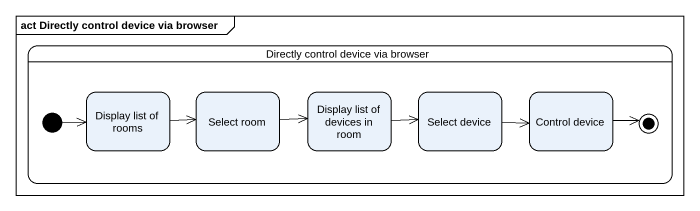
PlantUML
@startuml
mainframe act Directly control device via browser
hide empty description
state "Directly control device via browser" as Directly_control_device_via {
  state "Display list of rooms" as Display_list_of_rooms
  state "Select room" as Select_room
  state "Display list of devices in room" as Display_list_of_devices_in
  state "Select device" as Select_device
  state "Control device" as Control_device
  [*] -right-> Display_list_of_rooms
  Control_device -right-> [*]
}
Display_list_of_rooms -right-> Select_room
Select_room -right-> Display_list_of_devices_in
Display_list_of_devices_in -right-> Select_device
Select_device -right-> Control_device
@enduml
